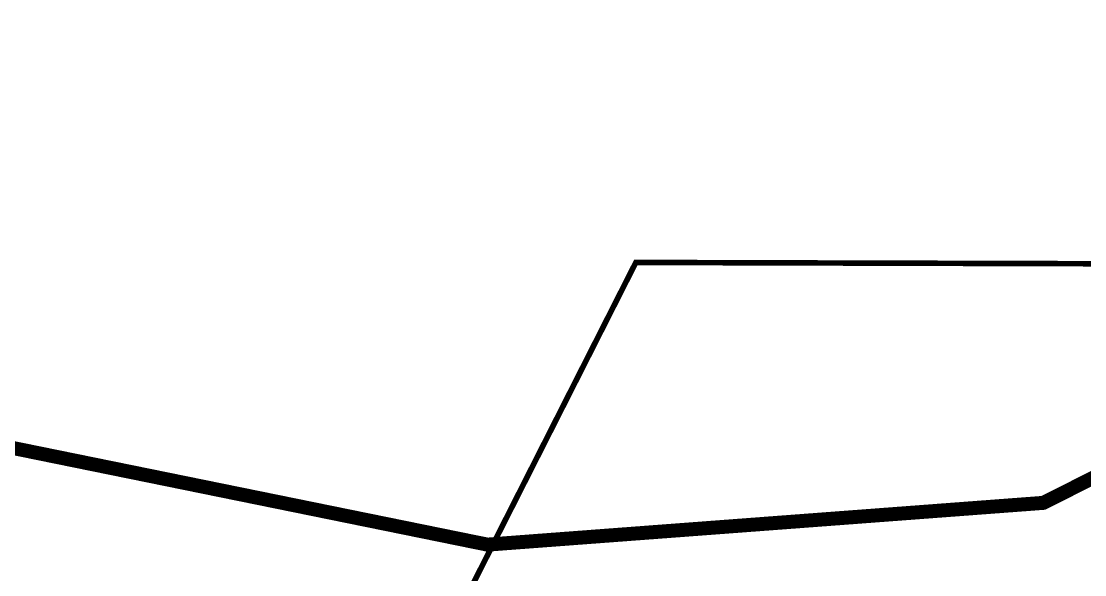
# Model space of a CAD drawing. Header units: metres. Extents: x 561401 to 594056, y 8460144 to 8508504.
# Drawn here: x 572098.96 to 572136.97, y 8476363.42 to 8476383.2 of the extents above; entities that cross this region are included whole.
import ezdxf

# ---------------------------------------------------------------- set-up
doc = ezdxf.new("R2010")
doc.units = ezdxf.units.M
doc.layers.add('1.1. DERECHO DE VIA', color=230, linetype='Continuous')
doc.layers.add('1.2. AFECTADOS BASE GRAFICA SUNARP', color=150, linetype='Continuous')

msp = doc.modelspace()

# ---------------------------------------------------------------- linework, layer by layer
at = {"layer": '1.1. DERECHO DE VIA', "color": 230, "linetype": 'Continuous', "lineweight": 40, "ltscale": 0.2, "const_width": 0.5}
msp.add_lwpolyline([(571866.039, 8476264.373), (571877.226, 8476280.95), (571888.512, 8476297.462), (571899.798, 8476313.973), (571907.042, 8476333.167), (571915.55, 8476350.622), (571915.342, 8476370.324), (571912.468, 8476391.346), (571919.66, 8476410.036), (571935.645, 8476421.483), (571957.581, 8476421.827), (571972.906, 8476408.25), (571985.139, 8476392.501), (571998.283, 8476377.439), (572016.627, 8476370.107), (572036.481, 8476370.826), (572056.401, 8476372.609), (572076.382, 8476372.129), (572096.027, 8476368.491), (572115.625, 8476364.5), (572135.495, 8476365.993), (572153.242, 8476374.964), (572170.611, 8476384.879), (572188.236, 8476394.331)], dxfattribs=at)
at = {"layer": '1.2. AFECTADOS BASE GRAFICA SUNARP', "color": 64, "linetype": 'Continuous', "lineweight": -3, "const_width": 0.2}
msp.add_lwpolyline([(571860.222, 8476043.4), (571897.538, 8476117.054), (571934.752, 8476153.829), (571971.967, 8476190.604), (572009.181, 8476227.379), (572083.611, 8476300.93), (572120.928, 8476374.584), (572158.041, 8476374.481), (572232.369, 8476411.153), (572269.482, 8476411.05), (572306.595, 8476410.947), (572380.82, 8476410.74), (572455.046, 8476410.533), (572492.159, 8476410.43)], dxfattribs=at)

doc.saveas('drawing.dxf')
